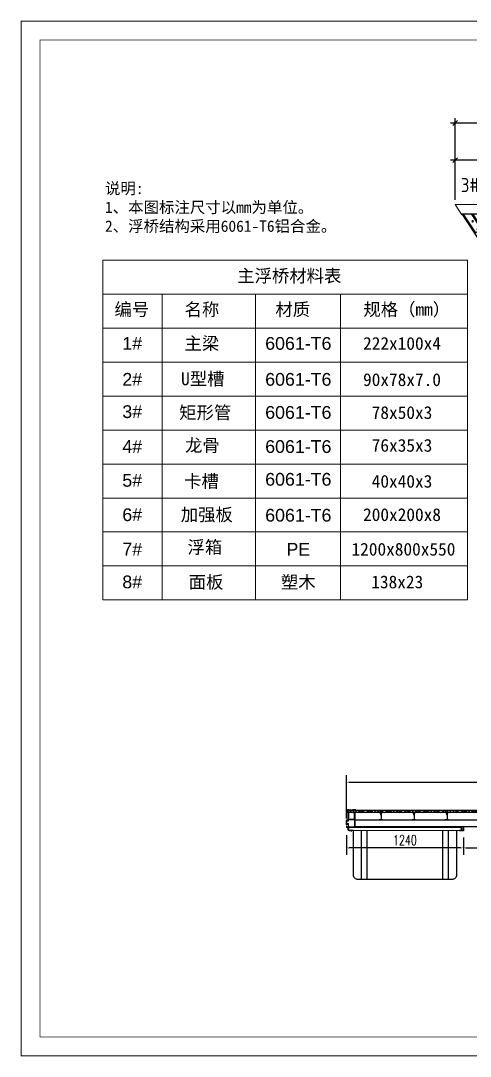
# Model space of a CAD drawing. Extents: x 8238 to 123366, y -35216 to 128109.
# Drawn here: x 102681 to 107450, y 117136 to 128109 of the extents above; entities that cross this region are included whole.
import ezdxf
from ezdxf import colors
from ezdxf.entities.mleader import LeaderData, LeaderLine
from ezdxf.math import Vec2, Vec3

# ---------------------------------------------------------------- set-up
doc = ezdxf.new("R2010")
doc.units = 0
doc.header["$LTSCALE"] = 1000
doc.header["$MEASUREMENT"] = 0
doc.linetypes.add('HIDDEN', pattern=[0.375, 0.25, -0.125])
for name, color, linetype in [('W-STEEL_FRAME钢架', 3, 'Continuous'), ('W-WOOD_FLOOR木地板', 30, 'Continuous'), ('卡槽', 242, 'Continuous'), ('文字', 7, 'Continuous'), ('标注', 9, 'Continuous'), ('连接端梁', 130, 'Continuous'), ('铝横梁', 220, 'Continuous')]:
    doc.layers.add(name, color=color, linetype=linetype)
for name, color, linetype, lineweight in [('加强板', 140, 'Continuous', 18), ('图框', 7, 'Continuous', 13), ('结构', 52, 'Continuous', 18), ('虚线', 8, 'Continuous', 0), ('铝主梁', 3, 'Continuous', 9), ('铝龙骨', 7, 'Continuous', 9)]:
    doc.layers.add(name, color=color, linetype=linetype, lineweight=lineweight)
doc.styles.add('Arial', font='')
doc.styles.add('HZTXT', font='txtw.shx', dxfattribs={"width": 0.8, "bigfont": 'hztxtw.shx'})
doc.styles.get("Standard").update_dxf_attribs({"font": 'gbenor.shx', "bigfont": 'gbcbig.shx'})
doc.styles.add('STANDARD_T3', font='simplex.shx', dxfattribs={"width": 0.7, "bigfont": 'hztxt.shx'})
doc.styles.get('Arial').set_extended_font_data('STXihei')
doc.dimstyles.new('DIM-50', dxfattribs={"dimscale": 50, "dimtxt": 3, "dimasz": 1, "dimexe": 1, "dimexo": 1, "dimgap": 1, "dimtad": 1, "dimdec": 1, "dimdsep": 46, "dimtxsty": 'HZTXT', "dimblk": 'OBLIQUE', "dimblk1": 'ARCHTICK', "dimblk2": 'OBLIQUE', "dimcen": 0, "dimdle": 1, "dimclrd": 9, "dimclre": 9, "dimclrt": 2, "dimadec": 1, "dimazin": 0, "dimtfac": 1, "dimtdec": 1, "dimtix": 1, "dimtmove": 2, "dimatfit": 3, "dimldrblk": 'OBLIQUE', "dimfxl": 15, "dimtolj": 1, "dimtzin": 0, "dimarcsym": 1})
doc.dimstyles.new('W&&30', dxfattribs={"dimtxt": 105, "dimasz": 30, "dimexe": 75, "dimexo": 90, "dimgap": 30, "dimtad": 1, "dimdec": 0, "dimzin": 0, "dimdsep": 46, "dimtxsty": 'STANDARD_T3', "dimcen": 0.09, "dimclrd": 1, "dimclre": 1, "dimclrt": 7, "dimazin": 2, "dimtfac": 1, "dimtdec": 0, "dimtix": 1, "dimtmove": 2, "dimatfit": 3, "dimfxl": 100, "dimtolj": 1, "dimtzin": 0, "dimarcsym": 0})

# ---------------------------------------------------------------- blocks, each defined once
blk = doc.blocks.new('*D181')
at = {"layer": 'Defpoints', "color": 0, "transparency": 16777216}
for p in [(106137, 119568), (107377, 119544), (106137, 119344)]:
    blk.add_point(p, dxfattribs=at)
at = {"layer": 'W-STEEL_FRAME钢架', "color": 1, "lineweight": -2, "transparency": 16777216}
for p, q in [((106137, 119478), (106137, 119269)), ((107377, 119454), (107377, 119269)), ((107347, 119344), (106167, 119344))]:
    blk.add_line(p, q, dxfattribs=at)
at = {"layer": 'W-STEEL_FRAME钢架', "color": 1, "transparency": 16777216}
for points in [[(106167, 119349), (106167, 119339), (106137, 119344)], [(107347, 119349), (107347, 119339), (107377, 119344)]]:
    blk.add_solid(points, dxfattribs=at)
at = {"layer": 'W-STEEL_FRAME钢架', "color": 7, "transparency": 16777216, "insert": (106757, 119427), "char_height": 105, "attachment_point": 5, "style": 'STANDARD_T3'}
blk.add_mtext('\\A1;1240', dxfattribs=at)
blk = doc.blocks.new('*D182')
at = {"layer": 'Defpoints', "color": 0, "transparency": 16777216}
for p in [(109637, 120041), (106137, 119564), (109637, 119555)]:
    blk.add_point(p, dxfattribs=at)
at = {"layer": 'W-STEEL_FRAME钢架', "color": 1, "lineweight": -2, "transparency": 16777216}
for p, q in [((106137, 119654), (106137, 120116)), ((109637, 119645), (109637, 120116)), ((106167, 120041), (109607, 120041))]:
    blk.add_line(p, q, dxfattribs=at)
at = {"layer": 'W-STEEL_FRAME钢架', "color": 1, "transparency": 16777216}
for points in [[(106167, 120046), (106167, 120036), (106137, 120041)], [(109607, 120046), (109607, 120036), (109637, 120041)]]:
    blk.add_solid(points, dxfattribs=at)
at = {"layer": 'W-STEEL_FRAME钢架', "color": 7, "transparency": 16777216, "insert": (107887, 120124), "char_height": 105, "attachment_point": 5, "style": 'STANDARD_T3'}
blk.add_mtext('\\A1;3500', dxfattribs=at)
blk = doc.blocks.new('*D242')
at = {"layer": 'Defpoints', "color": 0, "transparency": 16777216}
for p in [(107377, 119527), (108397, 119527), (108397, 119344)]:
    blk.add_point(p, dxfattribs=at)
at = {"layer": 'W-STEEL_FRAME钢架', "color": 1, "lineweight": -2, "transparency": 16777216}
for p, q in [((107377, 119437), (107377, 119269)), ((108397, 119437), (108397, 119269)), ((107407, 119344), (108367, 119344))]:
    blk.add_line(p, q, dxfattribs=at)
at = {"layer": 'W-STEEL_FRAME钢架', "color": 1, "transparency": 16777216}
for points in [[(107407, 119349), (107407, 119339), (107377, 119344)], [(108367, 119349), (108367, 119339), (108397, 119344)]]:
    blk.add_solid(points, dxfattribs=at)
at = {"layer": 'W-STEEL_FRAME钢架', "color": 7, "transparency": 16777216, "insert": (107887, 119427), "char_height": 105, "attachment_point": 5, "style": 'STANDARD_T3'}
blk.add_mtext('\\A1;1020', dxfattribs=at)
blk = doc.blocks.new('$matou$00000085')
at = {"color": 0, "lineweight": 5}
for p, q in [((-17, 36, 0), (-17, 37, 0)), ((-4, 34, 0), (-4, 35, 0)), ((-1, 13, 0), (-3, 13, 0))]:
    blk.add_line(p, q, dxfattribs=at)
at = {"color": 0, "lineweight": 0, "ltscale": 0.5}
blk.add_arc((-2, 17, 0), 4.07, 274.7282, 349.8472, dxfattribs=at)
at = {"layer": '结构', "color": 0, "linetype": 'ByBlock', "lineweight": 0, "ltscale": 0.5}
for p, q in [((-7, 38, 0), (-16, 38, 0)), ((-16, 35, 0), (-8, 35, 0)), ((-7, -34, 0), (-7, 34, 0)), ((-5, 33, 0), (-4, 34, 0)), ((-4, 33, 0), (-5, 33, 0)), ((-5, 31, 0), (-4, 32, 0)), ((-4, 31, 0), (-5, 31, 0)), ((-5, 31, 0), (-4, 31, 0)), ((-4, 31, 0), (-5, 31, 0)), ((-5, 29, 0), (-4, 29, 0)), ((-4, 29, 0), (-5, 29, 0)), ((-5, 27, 0), (-4, 27, 0)), ((-4, 27, 0), (-5, 27, 0)), ((-4, 26, 0), (-5, 25, 0)), ((-5, 25, 0), (-4, 25, 0)), ((-5, 24, 0), (-4, 23, 0)), ((-4, 24, 0), (-5, 24, 0)), ((-5, 22, 0), (-4, 22, 0)), ((-4, 22, 0), (-5, 22, 0)), ((-5, 20, 0), (-4, 20, 0)), ((-4, 20, 0), (-5, 20, 0)), ((-4, 32, 0), (-4, 33, 0)), ((-4, 31, 0), (-4, 29, 0)), ((-4, 31, 0), (-4, 31, 0)), ((-4, 29, 0), (-4, 27, 0)), ((-4, 27, 0), (-4, 26, 0)), ((-4, 25, 0), (-4, 24, 0)), ((-4, 23, 0), (-4, 22, 0)), ((-4, 22, 0), (-4, 20, 0)), ((-4, 20, 0), (-4, 19, 0)), ((-4, -34, 0), (-4, 12, 0)), ((-1, 34, 0), (-1, 35, 0)), ((0, 33, 0), (-1, 34, 0)), ((-1, 33, 0), (0, 33, 0)), ((-1, 32, 0), (-1, 33, 0)), ((0, 31, 0), (-1, 32, 0)), ((-1, 31, 0), (0, 31, 0)), ((-1, 30, 0), (-1, 31, 0)), ((0, 30, 0), (-1, 30, 0)), ((-1, 29, 0), (0, 30, 0)), ((-1, 28, 0), (-1, 29, 0)), ((0, 28, 0), (-1, 28, 0)), ((-1, 28, 0), (0, 28, 0)), ((-1, 26, 0), (-1, 28, 0)), ((0, 26, 0), (-1, 26, 0)), ((-1, 26, 0), (0, 26, 0)), ((-1, 25, 0), (-1, 26, 0)), ((0, 24, 0), (-1, 25, 0)), ((-1, 24, 0), (0, 24, 0)), ((-1, 23, 0), (-1, 24, 0)), ((0, 22, 0), (-1, 23, 0)), ((-1, 22, 0), (0, 22, 0)), ((-1, 22, 0), (-1, 22, 0)), ((-1, 21, 0), (-1, 22, 0)), ((0, 21, 0), (-1, 21, 0)), ((-1, 20, 0), (0, 21, 0)), ((-1, 19, 0), (-1, 20, 0)), ((2, 38, 0), (16, 38, 0)), ((3, 34, 0), (3, 17, 0)), ((16, 35, 0), (4, 35, 0)), ((17, 37, 0), (17, 36, 0)), ((-17, -35, 0), (-8, -35, 0)), ((-17, -38, 0), (-17, -36, 0)), ((17, -38, 0), (-17, -38, 0)), ((-3, -35, 0), (17, -35, 0)), ((17, -36, 0), (17, -38, 0))]:
    blk.add_line(p, q, dxfattribs=at)
for centre, radius, start, end in [((-16, 37, 0), 1, 90, 180), ((-16, 36, 0), 1, 180, 270), ((-8, 34, 0), 1, 0, 90), ((-7, 35, 0), 3, 0, 90.0017), ((-2, 19, 0), 1.75, 180, 0), ((-3, 12, 0), 1, 90, 180), ((2, 35, 0), 3, 89.9983, 180), ((4, 34, 0), 1, 90, 180), ((16, 37, 0), 1, 0, 90), ((16, 36, 0), 1, 270, 360), ((-17, -36, 0), 0.5, 90, 180), ((-17, -38, 0), 0.5, 180, 270), ((-8, -34, 0), 1, 270, 0), ((-3, -34, 0), 1, 180, 270), ((17, -36, 0), 0.5, 0, 90), ((17, -38, 0), 0.5, 270, 0)]:
    blk.add_arc(centre, radius, start, end, dxfattribs=at)
blk = doc.blocks.new('*U160')
at = {"layer": '铝龙骨', "yscale": -1, "rotation": 180}
blk.add_blockref('$matou$00000085', (0, 0, 0), dxfattribs=at)
blk = doc.blocks.new('*U161')
at = {"color": 0, "linetype": 'ByBlock', "lineweight": -2, "transparency": 16777216}
for p in [(-2800, 0), (-2450, 0), (-2100, 0), (-1750, 0), (-1400, 0), (-1050, 0), (-700, 0), (-350, 0), (0, 0)]:
    blk.add_blockref('*U160', p, dxfattribs=at)
blk = doc.blocks.new('0102')
at = {"color": 5, "lineweight": -3}
for p, q in [((-1521475, 1202749), (-1521475, 1203269)), ((-1521415, 1202749), (-1521415, 1203269)), ((-1520615, 1203269), (-1520615, 1202749)), ((-1520555, 1203269), (-1520555, 1202749))]:
    blk.add_line(p, q, dxfattribs=at)
at = {"color": 5}
blk.add_lwpolyline([(-1521615, 1203299), (-1521615, 1203269), (-1521565, 1203269), (-1520465, 1203268), (-1520415, 1203269), (-1520415, 1203299)], close=True, dxfattribs=at)
at = {"color": 5, "lineweight": -3}
blk.add_lwpolyline([(-1521565, 1203269), (-1521565, 1202799, 0.414214), (-1521515, 1202749), (-1520515, 1202749, 0.414214), (-1520465, 1202799), (-1520465, 1203269)], format="xyb", dxfattribs=at)
blk = doc.blocks.new('_Oblique')
at = {"color": 0, "linetype": 'ByBlock', "lineweight": -2}
blk.add_line((-0.5, -0.5), (0.5, 0.5), dxfattribs=at)
blk = doc.blocks.new('*D173')
at = {"layer": 'Defpoints', "color": 0, "transparency": 16777216}
for p in [(107291, 126632), (107291, 126160), (108379, 126062)]:
    blk.add_point(p, dxfattribs=at)
at = {"layer": '标注', "color": 9, "lineweight": -2, "transparency": 16777216}
for p, q in [((108429, 126632), (107241, 126632)), ((107291, 126210), (107291, 126682)), ((108379, 126112), (108379, 126682))]:
    blk.add_line(p, q, dxfattribs=at)
at = {"layer": '标注', "color": 9, "lineweight": -2, "transparency": 16777216, "xscale": 50, "yscale": 50, "zscale": 50, "rotation": 180}
blk.add_blockref('_Oblique', (107291, 126632), dxfattribs=at)
at = {"layer": '标注', "color": 9, "lineweight": -2, "transparency": 16777216, "xscale": 50, "yscale": 50, "zscale": 50}
blk.add_blockref('_Oblique', (108379, 126632), dxfattribs=at)
at = {"layer": '标注', "color": 2, "transparency": 16777216, "insert": (107835, 126757), "char_height": 150, "attachment_point": 5, "style": 'HZTXT'}
blk.add_mtext('\\A1;1088.4', dxfattribs=at)
blk = doc.blocks.new('_ArchTick')
at = {"color": 0, "linetype": 'ByBlock', "const_width": 0.4}
blk.add_lwpolyline([(-0.5, -0.5), (0.5, 0.5)], dxfattribs=at)
blk = doc.blocks.new('*D174')
at = {"layer": 'Defpoints', "color": 0, "transparency": 16777216}
for p in [(113579, 127025), (107291, 126160), (113579, 126160)]:
    blk.add_point(p, dxfattribs=at)
at = {"layer": '标注', "color": 9, "lineweight": -2, "transparency": 16777216}
for p, q in [((107291, 126210), (107291, 127075)), ((113579, 126210), (113579, 127075)), ((107241, 127025), (113629, 127025))]:
    blk.add_line(p, q, dxfattribs=at)
at = {"layer": '标注', "color": 9, "lineweight": -2, "transparency": 16777216, "xscale": 50, "yscale": 50, "zscale": 50, "rotation": 180}
blk.add_blockref('_Oblique', (107291, 127025), dxfattribs=at)
at = {"layer": '标注', "color": 9, "lineweight": -2, "transparency": 16777216, "xscale": 50, "yscale": 50, "zscale": 50}
blk.add_blockref('_Oblique', (113579, 127025), dxfattribs=at)
at = {"layer": '标注', "color": 2, "transparency": 16777216, "insert": (110435, 127150), "char_height": 150, "attachment_point": 5, "style": 'HZTXT'}
blk.add_mtext('\\A1;6288.4', dxfattribs=at)
blk = doc.blocks.new('A$C0D8A069B')
at = {"layer": '加强板'}
blk.add_lwpolyline([(80, -100), (0, -100), (0, 100), (80, 100), (200, 45), (200, -55), (80, -100)], dxfattribs=at)
for centre in [(40, 50), (40, -50)]:
    blk.add_circle(centre, 9, dxfattribs=at)
blk = doc.blocks.new('m5')
at = {"layer": '加强板', "color": 5}
for points in [[(131648, 17653), (131888, 17653), (131846, 17496), (131779, 17452)], [(133808, 14349), (134008, 14349), (133766, 14560), (133699, 14516)]]:
    blk.add_lwpolyline(points, close=True, dxfattribs=at)
for centre in [(131747, 17574), (131802, 17491), (133743, 14521), (133798, 14438)]:
    blk.add_circle(centre, 9, dxfattribs=at)
at = {"layer": '卡槽', "color": 22, "ltscale": 5000, "elevation": 0}
for points in [[(137798, 16551), (137798, 16511), (132410, 16511), (132410, 16551)], [(137804, 15451), (137804, 15491), (133115, 15491), (133115, 15451)]]:
    blk.add_lwpolyline(points, close=True, dxfattribs=at)
at = {"layer": '虚线', "color": 1, "linetype": 'HIDDEN', "ltscale": 300}
for p, q in [((137753, 17653), (131627, 17653)), ((131732, 17653), (133892, 14349)), ((137753, 14349), (137753, 17653)), ((137753, 14349), (133787, 14349))]:
    blk.add_line(p, q, dxfattribs=at)
at = {"layer": '连接端梁'}
blk.add_lwpolyline([(133796, 14349), (131636, 17653), (131744, 17653), (133904, 14349)], close=True, dxfattribs=at)
at = {"layer": '铝主梁', "color": 3}
for points in [[(131634, 17651), (137743, 17651), (137851, 17751), (131563, 17751)], [(137751, 17643), (137752, 14351), (137851, 14251), (137851, 17751)]]:
    blk.add_lwpolyline(points, dxfattribs=at)
blk.add_lwpolyline([(137851, 14251), (133851, 14251), (133781, 14351), (137752, 14351)], close=True, dxfattribs=at)
at = {"layer": '铝横梁', "color": 243}
for points in [[(137753, 17636), (137736, 17653), (137669, 17653), (137753, 17568)], [(137753, 14366), (137736, 14349), (137669, 14349), (137753, 14434)]]:
    blk.add_lwpolyline(points, close=True, dxfattribs=at)
at = {"rotation": 33.17829872534546}
blk.add_blockref('A$C0D8A069B', (132739, 15984), dxfattribs=at)
blk = doc.blocks.new('ghjghjgj')
at = {"layer": '图框'}
for p, q in [((110614, 119431), (110614, 114931)), ((110614, 119431), (115451, 119431)), ((115451, 119431), (115451, 114931)), ((110614, 118981), (115451, 118981)), ((111401, 118981), (111401, 114931)), ((112639, 118981), (112639, 114931)), ((113764, 118981), (113764, 114931)), ((110614, 118531), (115451, 118531)), ((110614, 118081), (115451, 118081)), ((110614, 117631), (115451, 117631)), ((110614, 117181), (115451, 117181)), ((110614, 116731), (115451, 116731)), ((110614, 116281), (115451, 116281)), ((110614, 115831), (115451, 115831)), ((110614, 115381), (115451, 115381)), ((110614, 114931), (115451, 114931))]:
    blk.add_line(p, q, dxfattribs=at)
at = {"layer": '图框', "attachment_point": 1, "style": 'Arial'}
for s, width, insert, char_height in [('\\pxi5.19523;{\\fSimSun|b0|i0|c134|p2;主浮桥材料表}', 2620.06, (111520, 119308), 168.75), ('\\pi51.65737;{\\fSimSun|b0|i0|c134|p2;编号}', 716.98, (110717, 118863), 168.75), ('\\pi51.32218;{\\fSimSun|b0|i0|c134|p2;名称}', 716.98, (111647, 118863), 168.75), ('\\pi53.50095;{\\fSimSun|b0|i0|c134|p2;材质}', 716.98, (112849, 118863), 168.75), ('\\pi35.48134;{\\fSimSun|b0|i0|c134|p2;规格（mm）}', 1208.85, (114034, 118863), 168.75), ('\\pxqc;{\\fArial|b0|i0|c0|p34;1#}', 793.2, (110608, 118413), 168.75), ('\\pi50.98698;{\\fSimSun|b0|i0|c134|p2;主梁}', 716.98, (111647, 118413), 168.75), ('\\pxqc;{\\fArial|b0|i0|c0|p34;6061-T6}', 1327.29, (112543, 118413), 168.75), ('\\pxqc;222x100x4', 1327.29, (113918, 118413), 168.75), ('\\pi31.45968;{\\fSimSun|b0|i0|c134|p2;U型槽}', 1074.91, (111621, 117944), 168.75), ('\\pxqc;{\\fArial|b0|i0|c0|p34;2#}', 793.2, (110608, 117937), 168.75), ('\\pxqc;{\\fArial|b0|i0|c0|p34;6061-T6}', 1327.29, (112543, 117937), 168.75), ('\\pxqc;90x78x7.0', 1327.29, (113918, 117933), 168.75), ('\\pxqc;{\\fArial|b0|i0|c0|p34;3#}', 793.2, (110608, 117509), 168.75), ('\\pxi0.34103;{\\fSimSun|b0|i0|c134|p2;矩形管}', 874.48, (111569, 117497), 168.75), ('\\pxqc;{\\fArial|b0|i0|c0|p34;6061-T6}', 1327.29, (112543, 117499), 168.75), ('\\pxqc;78x50x3', 1327.29, (113918, 117497), 168.75), ('\\pxqc;{\\fArial|b0|i0|c0|p34;4#}', 793.2, (110608, 117047), 168.75), ('\\pxi0.20973;{\\fSimSun|b0|i0|c134|p2;龙骨}', 1074.91, (111670, 117063), 168.75), ('\\pxqc;{\\fArial|b0|i0|c0|p34;6061-T6}', 1327.29, (112543, 117047), 168.75), ('\\pxqc;76x35x3', 1327.29, (113918, 117063), 168.75), ('\\pxqc;{\\fArial|b0|i0|c0|p34;5#}', 793.2, (110608, 116599), 168.75), ('\\pxi0.20749;{\\fSimSun|b0|i0|c134|p2;卡槽}', 1074.91, (111657, 116587), 168.75), ('\\pxqc;{\\fArial|b0|i0|c0|p34;6061-T6}', 1327.29, (112543, 116613), 168.75), ('\\pxqc;40x40x3', 1327.29, (113918, 116587), 168.75), ('\\pxqc;{\\fArial|b0|i0|c0|p34;6#}', 793.2, (110608, 116144), 168.75), ('\\pi74.02918;{\\fSimSun|b0|i0|c134|p2;加强板}', 1074.91, (111574, 116145), 168.75), ('\\pxqc;{\\fArial|b0|i0|c0|p34;6061-T6}', 1327.29, (112543, 116137), 168.75), ('\\pxqc;200x200x8', 1327.29, (113918, 116145), 168.75), ('\\pxqc;{\\fArial|b0|i0|c0|p34;7#}', 793.2, (110608, 115688), 168.75), ('\\pi117.7722;{\\fSimSun|b0|i0|c134|p2;浮箱}', 1074.91, (111620, 115714), 168.75), ('\\pxqc;{\\fArial|b0|i0|c0|p34;PE}', 1327.29, (112543, 115687), 168.75), ('\\pxqc,t7;1200x800x550', 1327.29, (113937, 115687), 168.75), ('\\pxqc;{\\fArial|b0|i0|c0|p34;8#}', 793.2, (110608, 115254), 168.75), ('{\\fSimSun|b0|i0|c134|p2;面板}', 1074.91, (111753, 115252), 168.75), ('\\pxqc;塑木', 1327.29, (112543, 115252), 168.8), ('138x23', 1327.29, (114174, 115254), 168.8)]:
    blk.add_mtext_dynamic_manual_height_columns(s, width=width, gutter_width=2260, heights=[363], dxfattribs=dict(at, insert=insert, char_height=char_height))
at = {"layer": '文字', "color": 0, "insert": (112415, 120123), "char_height": 150, "attachment_point": 5, "style": 'Arial'}
blk.add_mtext_dynamic_manual_height_columns('\\pxql;说明:\\P1、本图标注尺寸以mm为单位。\\P2、浮桥结构采用6061-T6铝合金。', width=3542.47, gutter_width=12.5, heights=[0], dxfattribs=at)

msp = doc.modelspace()

# ---------------------------------------------------------------- hatches: boundary and pattern name
at = {"layer": 'W-WOOD_FLOOR木地板'}
h = msp.add_hatch(dxfattribs=at)
h.set_pattern_fill('木纹01', color=256, scale=50)
h.set_pattern_definition([(360, (-243002.75, 294580.44), (200, 200), [10, -190]), (360, (-243142.75, 294600.44), (200, 200), [20, -180]), (360, (-243012.75, 294610.44), (200, 200), [10, -190]), (360, (-243132.75, 294630.44), (200, 200), [10, -190]), (360, (-243012.75, 294640.44), (200, 200), [10, -190]), (360, (-243122.75, 294650.44), (200, 200), [10, -190]), (360, (-243012.75, 294660.44), (200, 200), [10, -190]), (360, (-243122.75, 294680.44), (200, 200), [10, -110, 10, -70]), (360, (-243122.75, 294700.44), (200, 200), [20, -100, 10, -70]), (360, (-243132.75, 294730.44), (200, 200), [10, -30, 10, -80, 10, -60]), (360, (-243142.75, 294750.44), (200, 200), [10, -40, 20, -130]), (360, (-243012.75, 294760.44), (200, 200), [10, -190]), (360, (-243142.75, 294770.44), (200, 200), [10, -50, 10, -130]), (45, (-243162.75, 294580.44), (5e-14, 200), [28.2842, -254.55851]), (45, (-242992.75, 294580.44), (5e-14, 200), [56.56854, -226.27417]), (45, (-242992.75, 294680.44), (5e-14, 200), [14.142, -268.70071]), (45, (-243162.75, 294700.44), (5e-14, 200), [42.4264, -240.41631]), (45, (-242992.75, 294700.44), (5e-14, 200), [70.71068, -212.13203]), (45, (-242992.75, 294730.44), (5e-14, 200), [42.4264, -240.41631]), (315, (-243032.75, 294750.44), (200, -9e-14), [14.142, -268.70071]), (315, (-243102.75, 294590.44), (200, -9e-14), [28.2842, -254.55851]), (315, (-243092.75, 294670.44), (200, -9e-14), [28.2842, -254.55851]), (315, (-243032.75, 294630.44), (200, -9e-14), [28.2842, -254.55851]), (315, (-243042.75, 294710.44), (200, -9e-14), [28.2842, -254.55851]), (315, (-243032.75, 294730.44), (200, -9e-14), [42.4264, -240.41631]), (315, (-243082.75, 294610.44), (200, -9e-14), [42.4264, -240.41631]), (315, (-243052.75, 294620.44), (200, -9e-14), [42.4264, -240.41631]), (315, (-243082.75, 294690.44), (200, -9e-14), [42.4264, -240.41631]), (315, (-243062.75, 294700.44), (200, -9e-14), [42.4264, -240.41631]), (26.56505, (-243152.75, 294620.44), (200, 8e-08), [22.36068, -424.85292]), (26.56505, (-243002.75, 294610.44), (200, 8e-08), [89.44272, -357.77088]), (26.56505, (-243002.75, 294640.44), (200, 8e-08), [89.44272, -357.77088]), (26.56505, (-243002.75, 294660.44), (200, 8e-08), [89.4428, -134, 44.722, -179.048795]), (26.56505, (-242982.75, 294690.44), (200, 8e-08), [22.36068, -424.85292]), (26.56505, (-243162.75, 294760.44), (200, 8e-08), [22.36068, -424.85292]), (26.56505, (-243002.75, 294760.44), (200, 8e-08), [44.72136, -402.49224]), (333.43495, (-243052.75, 294580.44), (200, -8e-08), [44.72136, -402.49224]), (333.43495, (-243122.75, 294630.44), (200, -8e-08), [44.72136, -402.49224]), (333.43495, (-243122.75, 294600.44), (200, -8e-08), [22.36068, -424.85224]), (333.43495, (-243112.75, 294650.44), (200, -8e-08), [67.08204, -380.13156]), (333.43495, (-243072.75, 294650.44), (200, -8e-08), [44.72136, -402.49224]), (333.43495, (-243052.75, 294660.44), (200, -8e-08), [44.72136, -402.49224]), (333.43495, (-243112.75, 294680.44), (200, -8e-08), [22.36068, -424.85224]), (333.43495, (-243102.75, 294700.44), (200, -8e-08), [22.36068, -424.85224]), (333.43495, (-243022.75, 294740.44), (200, -8e-08), [22.36068, -424.85224]), (333.43495, (-243032.75, 294670.44), (200, -8e-08), [22.36068, -424.85224]), (333.43495, (-243122.75, 294730.44), (200, -8e-08), [67.08204, -380.13156]), (333.43495, (-243132.75, 294750.44), (200, -8e-08), [44.72136, -402.49224]), (333.43495, (-243022.75, 294690.44), (200, -8e-08), [22.36, -201.24, 22.36, -201.253595]), (333.43495, (-243082.75, 294730.44), (200, -8e-08), [44.72136, -402.49224]), (333.43495, (-243072.75, 294750.44), (200, -8e-08), [44.72136, -402.49224]), (333.43495, (-243132.75, 294770.44), (200, -8e-08), [44.72136, -402.49224]), (333.43495, (-243072.75, 294770.44), (200, -8e-08), [44.72136, -402.49224])])
h.paths.add_polyline_path([(106214.39, 119743.71), (106214.39, 119719.71), (108558.04, 119719.71), (108558.04, 119743.71)])

# ---------------------------------------------------------------- linework, layer by layer
at = {"color": 3, "lineweight": -3}
for p, q in [((106156.21, 119681.14), (106156.21, 119724.22)), ((106161.73, 119723.24), (106174.28, 119723.22)), ((106172.72, 119747.79), (106173.02, 119748.26)), ((106174.14, 119748.26), (106174.44, 119747.79)), ((106174.73, 119747.79), (106175.03, 119748.26)), ((106176.74, 119747.79), (106177.04, 119748.26)), ((106177.18, 119748.32), (106182.31, 119748.32)), ((106177.18, 119748.32), (106179.01, 119748.32)), ((106187.83, 119745.81), (106187.83, 119741.49)), ((106201.89, 119741.49), (106201.89, 119745.81)), ((106207.41, 119748.32), (106212.54, 119748.32)), ((106221.02, 119747.79), (106220.72, 119748.26)), ((106223.03, 119747.79), (106222.72, 119748.26)), ((106223.61, 119748.26), (106223.31, 119747.79)), ((106224.48, 119718.7), (106224.48, 119681.14)), ((106225.03, 119747.79), (106224.73, 119748.26)), ((106227.77, 119748.32), (106230.14, 119748.32)), ((106137.13, 119615.63), (106137.13, 119634.46)), ((106224.48, 119614.46), (106224.48, 119565.1))]:
    msp.add_line(p, q, dxfattribs=at)
at = {"color": 0}
msp.add_line((106187.83, 119743.65), (106201.89, 119743.65), dxfattribs=at)
at = {"color": 1, "lineweight": -3}
for p, q in [((106224.48, 119643.1), (109549.79, 119643.1)), ((106224.48, 119569.59), (109549.79, 119569.59))]:
    msp.add_line(p, q, dxfattribs=at)
at = {"color": 3, "lineweight": -3}
for points in [[(106157.21, 119748.32, 0.41421356), (106137.13, 119728.24), (106137.13, 119726.64)], [(106141.18, 119729.29), (106141.18, 119729.29), (106157.72, 119729.29, -0.41421356), (106159.72, 119727.28), (106159.72, 119725.24, 0.41390883), (106161.73, 119723.24)], [(106154.2, 119726.23), (106147.28, 119726.23, 0.36248853), (106146.29, 119725.41), (106144.95, 119718.02)], [(106157.21, 119744.3), (106157.21, 119744.3), (106173.28, 119744.3, -0.41421356), (106176.29, 119741.29), (106176.29, 119725.23, -0.41451836), (106174.28, 119723.22)], [(106161.95, 119748.32, -0.19891236), (106162.1, 119748.26), (106162.4, 119747.79)], [(106162.68, 119747.79), (106162.98, 119748.26, -0.19891236), (106163.12, 119748.32), (106163.96, 119748.32, -0.19891236), (106164.1, 119748.26), (106164.41, 119747.79)], [(106164.69, 119747.79), (106164.99, 119748.26, -0.19891236), (106165.13, 119748.32), (106165.97, 119748.32, -0.19891236), (106166.11, 119748.26), (106166.41, 119747.79)], [(106166.7, 119747.79), (106167, 119748.26, -0.19891236), (106167.14, 119748.32), (106167.98, 119748.32, -0.19891236), (106168.12, 119748.26), (106168.42, 119747.79)], [(106168.71, 119747.79), (106169.01, 119748.26, -0.19891236), (106169.15, 119748.32), (106169.99, 119748.32, -0.19891236), (106170.13, 119748.26), (106170.43, 119747.79)], [(106170.71, 119747.79), (106171.01, 119748.26, -0.19891236), (106171.16, 119748.32), (106171.99, 119748.32, -0.19891236), (106172.14, 119748.26), (106172.44, 119747.79)], [(106173.02, 119748.26, -0.19891236), (106173.16, 119748.32), (106174, 119748.32)], [(106175.17, 119748.32), (106176.01, 119748.32, -0.19891236), (106176.15, 119748.26), (106176.45, 119747.79)], [(106194.28, 119723.22), (106180.81, 119723.22, -0.41421356), (106179.8, 119724.22), (106179.8, 119740.29, -0.41421356), (106180.81, 119741.29), (106187.63, 119741.29)], [(106195.45, 119723.22, 0.19891237), (106195.3, 119723.16), (106195, 119722.86, -0.41421356), (106194.72, 119722.86), (106194.42, 119723.16, 0.19891237), (106194.28, 119723.22)], [(106195.45, 119723.22), (106208.92, 119723.22, 0.41421356), (106209.92, 119724.22), (106209.92, 119740.29, 0.41421356), (106208.92, 119741.29), (106202.09, 119741.29)], [(106212.99, 119747.79), (106212.68, 119748.26, 0.19891236), (106212.54, 119748.32), (106210.71, 119748.32)], [(106214.99, 119747.79), (106214.69, 119748.26, 0.19891236), (106214.55, 119748.32), (106213.71, 119748.32, 0.19891236), (106213.57, 119748.26), (106213.27, 119747.79)], [(106224.48, 119718.7, 0.41421356), (106223.47, 119719.71), (106214.44, 119719.71, -0.41421356), (106213.43, 119720.71), (106213.43, 119744.3, -0.41421356), (106214.44, 119745.31)], [(106237.53, 119745.81), (106237.53, 119745.51, -0.41421356), (106237.33, 119745.31), (106214.44, 119745.31)], [(106217, 119747.79), (106216.7, 119748.26, 0.19891236), (106216.56, 119748.32), (106215.72, 119748.32, 0.19891236), (106215.58, 119748.26), (106215.28, 119747.79)], [(106219.01, 119747.79), (106218.71, 119748.26, 0.19891236), (106218.57, 119748.32), (106217.73, 119748.32, 0.19891236), (106217.59, 119748.26), (106217.29, 119747.79)], [(106220.57, 119748.32), (106219.74, 119748.32, 0.19891236), (106219.59, 119748.26), (106219.29, 119747.79)], [(106222.58, 119748.32), (106221.74, 119748.32, 0.19891236), (106221.6, 119748.26), (106221.3, 119747.79)], [(106224.59, 119748.32), (106223.75, 119748.32, 0.19891236), (106223.61, 119748.26)], [(106227.04, 119747.79), (106226.74, 119748.26, 0.19891236), (106226.6, 119748.32), (106225.76, 119748.32, 0.19891236), (106225.62, 119748.26), (106225.32, 119747.79)], [(106227.77, 119748.32, 0.19891236), (106227.63, 119748.26), (106227.32, 119747.79)], [(106137.13, 119615.63, 0.19891237), (106137.19, 119615.49), (106137.49, 119615.19, -0.41421356), (106137.49, 119614.9), (106137.19, 119614.6, 0.19891237), (106137.13, 119614.46)], [(106143.78, 119643.91, -0.40353532), (106144.95, 119643.08), (106146.29, 119635.7, 0.36248853), (106147.28, 119634.87), (106154.2, 119634.87, 0.41421356), (106156.21, 119636.88), (106156.21, 119679.97)], [(106156.21, 119681.14, 0.19891237), (106156.27, 119681), (106156.57, 119680.69, -0.41421356), (106156.57, 119680.41), (106156.27, 119680.11, 0.19891237), (106156.21, 119679.97)], [(106224.48, 119643.1), (106224.48, 119565.1, 2.41421356), (106224.98, 119564.6), (106236.52, 119564.6, -0.41421356), (106237.53, 119563.59), (106237.53, 119562.59, -0.41421356), (106236.52, 119561.59)], [(106224.42, 119681), (106224.12, 119680.69, 0.41421356), (106224.12, 119680.41), (106224.42, 119680.11, -0.19891237), (106224.48, 119679.97), (106224.48, 119679.97), (106224.48, 119615.63)], [(106224.42, 119615.49), (106224.12, 119615.19, 0.41421356), (106224.12, 119614.9), (106224.42, 119614.6)], [(106137.13, 119589.7, 0.41421356), (106139.64, 119587.19), (106140.95, 119587.19, 0.41421356), (106141.15, 119587.39)], [(106137.13, 119567.61), (106137.13, 119563.59, 0.41421356), (106139.14, 119561.59)], [(106168.25, 119525.44, -0.41421356), (106156.21, 119537.49), (106156.21, 119559.58, 0.41421356), (106154.2, 119561.59), (106139.14, 119561.59)], [(106141.15, 119572.93, 0.41421356), (106140.95, 119573.13), (106139.64, 119573.13)], [(106141.15, 119587.39), (106141.15, 119594.21, -0.41421356), (106142.15, 119595.22), (106155.2, 119595.22, -0.41421356), (106156.21, 119594.21), (106156.21, 119580.74, 0.19891237), (106156.26, 119580.6), (106156.57, 119580.3, -0.41421356), (106156.57, 119580.02), (106156.26, 119579.72, 0.19891237), (106156.21, 119579.57), (106156.21, 119566.1, -0.41421356), (106155.2, 119565.1), (106142.15, 119565.1, -0.41421356), (106141.15, 119566.1), (106141.15, 119572.93)], [(106236.52, 119561.59), (106161.23, 119561.59, 0.41421356), (106159.22, 119559.58), (106159.22, 119537.49, 0.41421356), (106168.25, 119528.46)], [(106184.87, 119525.5), (106185.18, 119525.8, -0.41421356), (106185.46, 119525.8), (106185.76, 119525.5, 0.19891237), (106185.9, 119525.44), (106194.36, 119525.44, 0.41421356), (106195.36, 119526.45), (106195.36, 119527.45, 0.41421356), (106194.36, 119528.46), (106168.25, 119528.46)], [(106184.87, 119525.5, -0.19891237), (106184.73, 119525.44), (106168.25, 119525.44)]]:
    msp.add_lwpolyline(points, format="xyb", dxfattribs=at)
for points in [[(106157.21, 119748.32), (106161.95, 119748.32), (106159.58, 119748.32)], [(106137.13, 119589.7), (106137.13, 119600.15), (106137.13, 119614.46)]]:
    msp.add_lwpolyline(points, dxfattribs=at)
for points in [[(106212.93, 119716.19, -0.35639396), (106209.98, 119718.6, 0.35639396), (106208.01, 119720.21), (106162.73, 119720.21, 0.41421356), (106159.72, 119717.2), (106159.72, 119649.93, 0.41421356), (106161.73, 119647.92), (106217.95, 119647.92, 0.41421356), (106220.96, 119650.94), (106220.96, 119713.18, 0.41421356), (106217.95, 119716.19)], [(106220.96, 119568.11, -0.41421356), (106217.95, 119565.1), (106162.73, 119565.1, -0.41421356), (106159.72, 119568.11), (106159.72, 119595.72, 0.41421356), (106156.71, 119598.73), (106143.66, 119598.73, -0.41421356), (106140.65, 119601.74), (106140.65, 119627.34, -0.41421356), (106143.66, 119630.35), (106156.71, 119630.35, 0.41421356), (106159.72, 119633.37), (106159.72, 119642.9, -0.41421356), (106161.73, 119644.91), (106217.95, 119644.91, -0.41421356), (106220.96, 119641.9)]]:
    msp.add_lwpolyline(points, format="xyb", close=True, dxfattribs=at)
at = {"color": 4}
msp.add_lwpolyline([(107377.21, 119569.59), (107377.21, 119526.59), (107337.21, 119526.59), (107337.21, 119530.59), (107373.21, 119530.59), (107373.21, 119565.59), (107337.21, 119565.59), (107337.21, 119569.59)], close=True, dxfattribs=at)
at = {"color": 3, "lineweight": -3}
for centre, radius, start, end in [((106147.02, 119726.59), 9.88, 179.709357, 251.986104), ((106157.16, 119728.29), 16.01, 89.816569, 176.447209), ((106143.96, 119718.2), 1, 270, 349.7), ((106154.2, 119724.22), 2.01, 0, 90), ((106162.54, 119747.94), 0.201, 225, 315), ((106164.55, 119747.94), 0.201, 225, 315), ((106166.56, 119747.94), 0.201, 225, 315), ((106168.56, 119747.94), 0.201, 225, 315), ((106170.57, 119747.94), 0.201, 225, 315), ((106172.58, 119747.94), 0.201, 225, 315), ((106174, 119748.12), 0.201, 45.000001, 90), ((106174.59, 119747.94), 0.201, 225, 315), ((106175.17, 119748.12), 0.201, 90, 134.999998), ((106176.59, 119747.94), 0.201, 225, 315), ((106177.18, 119748.12), 0.201, 90, 134.999998), ((106182.64, 119741.7), 6.62, 38.304663, 92.807428), ((106187.63, 119741.49), 0.201, 270, 0.274109), ((106207.09, 119741.7), 6.62, 87.192572, 141.695337), ((106202.09, 119741.49), 0.201, 180, 270), ((106213.13, 119747.94), 0.201, 225, 315), ((106215.14, 119747.94), 0.201, 225, 315), ((106217.14, 119747.94), 0.201, 225, 315), ((106219.15, 119747.94), 0.201, 225, 315), ((106220.57, 119748.12), 0.201, 45.000002, 90), ((106221.16, 119747.94), 0.201, 225, 315), ((106222.58, 119748.12), 0.201, 45.000002, 90), ((106223.17, 119747.94), 0.201, 225, 315), ((106224.59, 119748.12), 0.201, 45.000002, 90), ((106225.17, 119747.94), 0.201, 225, 315), ((106227.18, 119747.94), 0.201, 225, 315), ((106229.57, 119734.51), 13.82, 54.839429, 92.381491), ((106147.25, 119634.41), 10.11, 110.042211, 179.705479), ((106224.28, 119681.14), 0.201, 315, 0), ((106224.28, 119615.63), 0.201, 315, 0), ((106224.28, 119614.46), 0.201, 360, 45), ((106143.75, 119567.93), 6.62, 128.304663, 182.807428)]:
    msp.add_arc(centre, radius, start, end, dxfattribs=at)
at = {"layer": 'W-WOOD_FLOOR木地板'}
msp.add_lwpolyline([(106214.39, 119743.71), (109558.04, 119743.71), (109558.04, 119719.71), (106214.39, 119719.71)], close=True, dxfattribs=at)
at = {"layer": '加强板', "color": 5}
msp.add_lwpolyline([(107376.03, 126061.99), (107616.06, 126061.99), (107574.33, 125904.89), (107507.37, 125861.11)], close=True, dxfattribs=at)
at = {"layer": '虚线', "color": 1, "linetype": 'HIDDEN', "ltscale": 300}
msp.add_line((113481.36, 126061.99), (107355.01, 126061.99), dxfattribs=at)
at = {"layer": '连接端梁', "color": 0}
for points, const_width in [([(102686.23, 128103.75), (116956.3, 128103.75), (116956.3, 117141.03), (102686.23, 117141.03)], 10), ([(102886.23, 127903.75), (116756.3, 127903.75), (116756.3, 117341.03), (102886.23, 117341.03)], 9)]:
    msp.add_lwpolyline(points, close=True, dxfattribs=dict(at, const_width=const_width))
at = {"layer": '连接端梁'}
msp.add_lwpolyline([(109524.26, 122757.99), (107363.97, 126061.99), (107471.5, 126061.99), (109631.79, 122757.99)], close=True, dxfattribs=at)
at = {"layer": '铝主梁', "color": 3}
msp.add_lwpolyline([(107290.93, 126159.99), (107361.54, 126051.99)], dxfattribs=at)

# ---------------------------------------------------------------- block references
for name, p in [('m5', (-24272.04, 108409.17)), ('*U161', (109300.29, 119681.11))]:
    msp.add_blockref(name, p)
at = {"color": 0}
msp.add_blockref('0102', (1627772.07, -1083737.95), dxfattribs=at)
at = {"layer": '连接端梁', "color": 0, "xscale": 0.8, "yscale": 0.8, "zscale": 0.8}
msp.add_blockref('ghjghjgj', (15060.69, 30026.71), dxfattribs=at)

# ---------------------------------------------------------------- dimensions: what is measured, and where the dimension line sits
at = {"layer": 'W-STEEL_FRAME钢架'}
for base, p1, p2, picture, middle in [((109637.13, 120041.16), (106137.14, 119563.54), (109637.13, 119555.34), '*D182', (107887.14, 120123.66)), ((106137.13, 119344.47), (107377.21, 119543.6), (106137.13, 119567.61), '*D181', (106757.17, 119426.97))]:
    dim = msp.add_linear_dim(base=base, p1=p1, p2=p2, angle=180, dimstyle='W&&30', dxfattribs=at)
    dim.commit()
    dim.dimension.update_dxf_attribs({"geometry": picture, "text_midpoint": middle})
dim = msp.add_linear_dim(base=(108397.04, 119344.47), p1=(107377.21, 119526.59), p2=(108397.04, 119526.59), dimstyle='W&&30', dxfattribs=at)
dim.commit()
dim.dimension.update_dxf_attribs({"geometry": '*D242', "text_midpoint": (107887.13, 119426.97)})
at = {"layer": '标注'}
for base, p1, p2, picture, middle in [((113579.36, 127024.58), (107290.93, 126159.99), (113579.36, 126159.99), '*D174', (110435.15, 127149.58)), ((107290.93, 126631.9), (108379.35, 126061.99), (107290.93, 126159.99), '*D173', (107835.14, 126756.9))]:
    dim = msp.add_linear_dim(base=base, p1=p1, p2=p2, angle=180, dimstyle='DIM-50', dxfattribs=at)
    dim.commit()
    dim.dimension.update_dxf_attribs({"geometry": picture, "text_midpoint": middle})

# ---------------------------------------------------------------- leaders
at = {"layer": '标注', "color": 6, "linetype": 'ByBlock'}
ml = msp.add_multileader_mtext('Standard', dxfattribs=at)
ml.set_content('3#-6', color=6)
ml.set_leader_properties()
ml.build(insert=Vec2(0, 0))
ml.multileader.update_dxf_attribs({"dogleg_length": 100, "arrow_head_size": 50})
ctx = ml.context
ctx.base_point, ctx.char_height, ctx.arrow_head_size, ctx.landing_gap_size, ctx.plane_origin = Vec3(107371.71, 126366.52, 0), 150, 50, 35.88, Vec3(107698.55, 116006.96, 0)
notes = []
notes.append((ctx, [(0, (1, 1, 0), (107887.17, 126366.52, 0), (-1, 0), 100, [(0, [(108025.07, 125856.86, 0)], 0, [])])]))
ctx.mtext.insert, ctx.mtext.width, ctx.mtext.defined_height, ctx.mtext.flow_direction = Vec3(107350.3, 126442.85, 0), 445.8704, 72.4, 5
for ctx, leaders in notes:
    for number, flags, end, landing, length, lines in leaders:
        leader = LeaderData()
        leader.index, (leader.has_last_leader_line, leader.has_dogleg_vector, leader.attachment_direction) = number, flags
        leader.last_leader_point, leader.dogleg_vector, leader.dogleg_length = Vec3(end), Vec3(landing), length
        for number, points, colour, breaks in lines:
            line = LeaderLine()
            line.index, line.vertices, line.color, line.breaks = number, Vec3.list(points), colors.encode_raw_color(colour), breaks
            leader.lines.append(line)
        ctx.leaders.append(leader)

doc.saveas('drawing.dxf')
